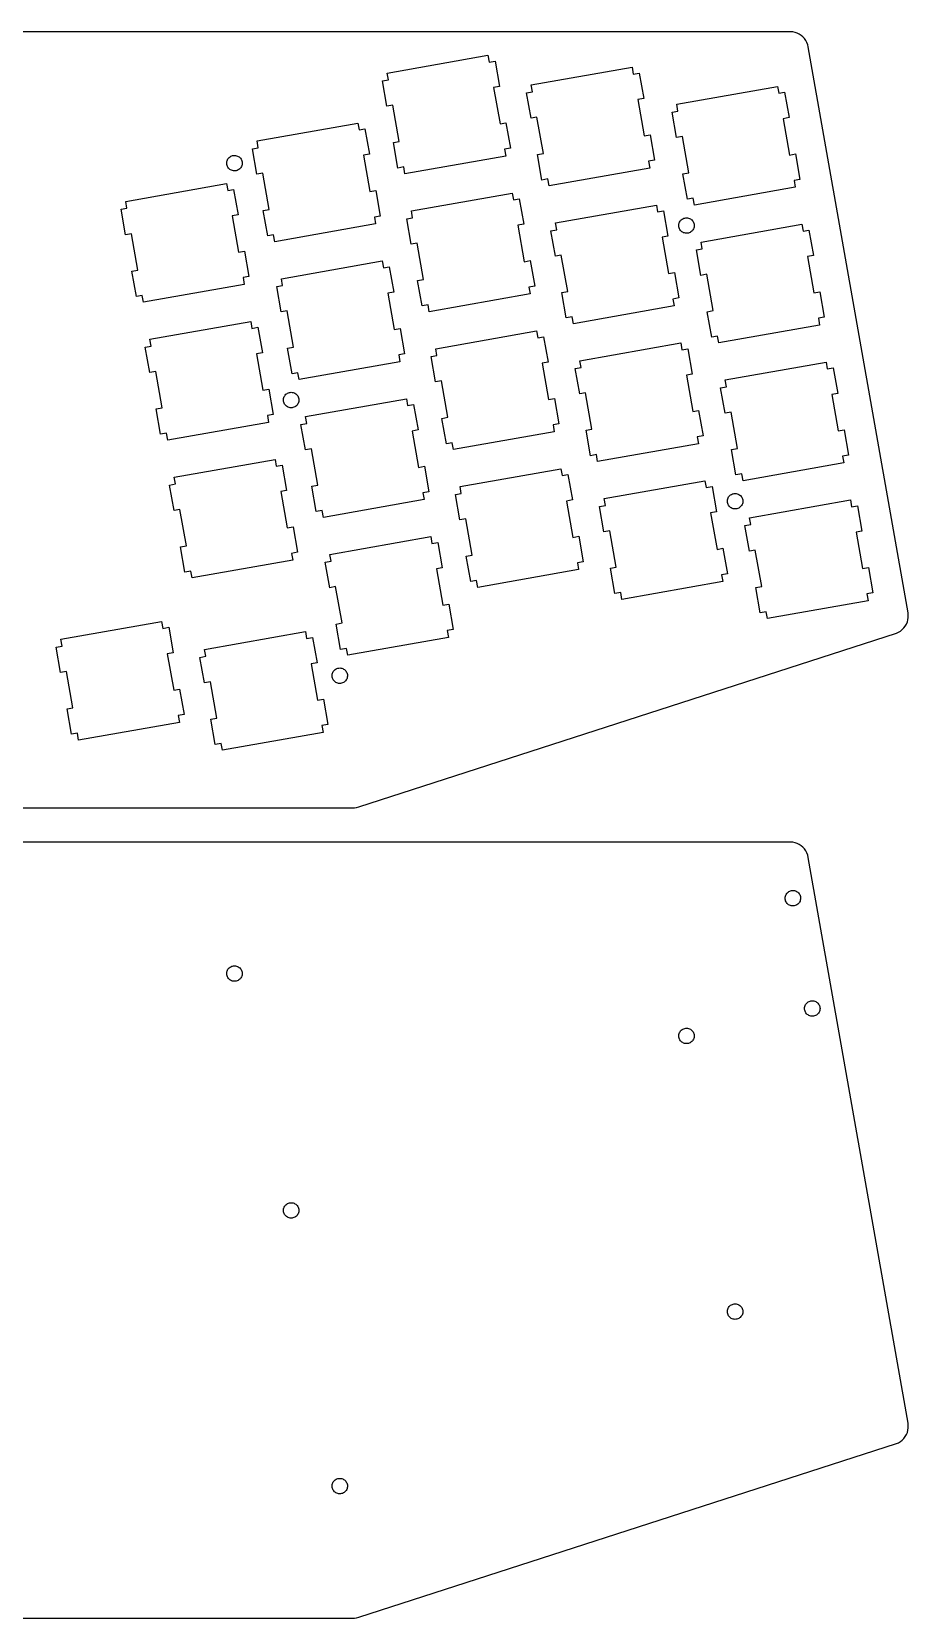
# Model space of a CAD drawing. Header units: metres. Extents: x -119 to 119, y 5 to 220.
# Drawn here: x 0 to 119.1, y 5 to 220.4 of the extents above; entities that cross this region are included whole.
import ezdxf

# ---------------------------------------------------------------- set-up
doc = ezdxf.new("R2010")
doc.units = ezdxf.units.M

msp = doc.modelspace()

# ---------------------------------------------------------------- linework, layer by layer
for p, q in [((103.058, 220.399), (-103.058, 220.399)), ((103.371, 220.375), (103.058, 220.399)), ((103.678, 220.312), (103.371, 220.375)), ((103.975, 220.211), (103.678, 220.312)), ((104.258, 220.073), (103.975, 220.211)), ((104.52, 219.901), (104.258, 220.073)), ((104.759, 219.698), (104.52, 219.901)), ((104.971, 219.466), (104.759, 219.698)), ((105.152, 219.21), (104.971, 219.466)), ((105.3, 218.932), (105.152, 219.21)), ((105.411, 218.639), (105.3, 218.932)), ((105.485, 218.334), (105.411, 218.639)), ((119.029, 141.519), (105.485, 218.334)), ((48.28, 214.796), (61.9688, 217.21)), ((61.9688, 217.21), (62.133, 216.279)), ((62.133, 216.279), (62.9335, 216.42)), ((62.9335, 216.42), (63.5412, 212.973)), ((67.8596, 213.172), (81.5484, 215.585)), ((81.5484, 215.585), (81.7126, 214.654)), ((47.6438, 213.724), (48.4442, 213.865)), ((48.2515, 210.277), (47.6438, 213.724)), ((48.4442, 213.865), (48.28, 214.796)), ((81.7126, 214.654), (82.513, 214.795)), ((82.513, 214.795), (83.1208, 211.349)), ((63.5412, 212.973), (62.7408, 212.832)), ((62.7408, 212.832), (63.6106, 207.899)), ((67.2233, 212.099), (68.0238, 212.241)), ((67.8311, 208.653), (67.2233, 212.099)), ((68.0238, 212.241), (67.8596, 213.172)), ((83.1208, 211.349), (82.3204, 211.207)), ((82.3204, 211.207), (83.1902, 206.275)), ((87.6129, 210.562), (101.302, 212.976)), ((101.302, 212.976), (101.466, 212.045)), ((101.466, 212.045), (102.266, 212.186)), ((102.266, 212.186), (102.874, 208.739)), ((49.052, 210.418), (48.2515, 210.277)), ((49.9218, 205.486), (49.052, 210.418)), ((86.9766, 209.49), (87.777, 209.631)), ((87.5844, 206.043), (86.9766, 209.49)), ((87.777, 209.631), (87.6129, 210.562)), ((30.6106, 205.588), (44.2994, 208.002)), ((44.2994, 208.002), (44.4636, 207.071)), ((44.4636, 207.071), (45.264, 207.212)), ((45.264, 207.212), (45.8718, 203.765)), ((63.6106, 207.899), (64.411, 208.04)), ((64.411, 208.04), (65.0188, 204.594)), ((68.6316, 208.794), (67.8311, 208.653)), ((69.5014, 203.861), (68.6316, 208.794)), ((102.874, 208.739), (102.074, 208.598)), ((102.074, 208.598), (102.943, 203.665)), ((29.9743, 204.516), (30.7747, 204.657)), ((30.7747, 204.657), (30.6106, 205.588)), ((49.1213, 205.344), (49.9218, 205.486)), ((49.7291, 201.898), (49.1213, 205.344)), ((65.0188, 204.594), (64.2184, 204.452)), ((83.1902, 206.275), (83.9906, 206.416)), ((83.9906, 206.416), (84.5984, 202.969)), ((88.3848, 206.184), (87.5844, 206.043)), ((89.2546, 201.251), (88.3848, 206.184)), ((26.4912, 202.508), (26.493, 202.64)), ((26.5059, 202.377), (26.4912, 202.508)), ((26.493, 202.64), (26.5114, 202.77)), ((26.5114, 202.77), (26.5459, 202.897)), ((26.5459, 202.897), (26.5962, 203.019)), ((26.5962, 203.019), (26.6613, 203.134)), ((26.6613, 203.134), (26.7403, 203.24)), ((26.7403, 203.24), (26.8319, 203.334)), ((26.8319, 203.334), (26.9347, 203.417)), ((26.9347, 203.417), (27.047, 203.486)), ((27.047, 203.486), (27.1671, 203.541)), ((27.1671, 203.541), (27.293, 203.58)), ((27.293, 203.58), (27.4229, 203.602)), ((27.4229, 203.602), (27.5546, 203.609)), ((27.5546, 203.609), (27.6861, 203.599)), ((27.6861, 203.599), (27.8152, 203.572)), ((27.8152, 203.572), (27.94, 203.53)), ((27.94, 203.53), (28.0586, 203.472)), ((28.0586, 203.472), (28.1689, 203.4)), ((28.1689, 203.4), (28.2693, 203.314)), ((28.2693, 203.314), (28.3582, 203.217)), ((28.3582, 203.217), (28.4342, 203.109)), ((28.4342, 203.109), (28.4961, 202.993)), ((28.4961, 202.993), (28.543, 202.87)), ((28.543, 202.87), (28.574, 202.741)), ((28.5868, 202.478), (28.5685, 202.348)), ((28.574, 202.741), (28.5887, 202.61)), ((28.5887, 202.61), (28.5868, 202.478)), ((30.5821, 201.069), (29.9743, 204.516)), ((45.8718, 203.765), (45.0714, 203.624)), ((45.0714, 203.624), (45.9411, 198.691)), ((64.3826, 203.521), (50.6937, 201.108)), ((64.2184, 204.452), (64.3826, 203.521)), ((68.7009, 203.72), (69.5014, 203.861)), ((69.3087, 200.273), (68.7009, 203.72)), ((84.5984, 202.969), (83.798, 202.828)), ((83.798, 202.828), (83.9621, 201.897)), ((102.943, 203.665), (103.744, 203.806)), ((103.744, 203.806), (104.352, 200.359)), ((26.5369, 202.249), (26.5059, 202.377)), ((26.5837, 202.125), (26.5369, 202.249)), ((26.6456, 202.009), (26.5837, 202.125)), ((26.7216, 201.901), (26.6456, 202.009)), ((26.8105, 201.804), (26.7216, 201.901)), ((26.9109, 201.718), (26.8105, 201.804)), ((27.0213, 201.646), (26.9109, 201.718)), ((27.1398, 201.588), (27.0213, 201.646)), ((27.2646, 201.546), (27.1398, 201.588)), ((27.3938, 201.519), (27.2646, 201.546)), ((27.5253, 201.509), (27.3938, 201.519)), ((27.657, 201.516), (27.5253, 201.509)), ((27.7868, 201.538), (27.657, 201.516)), ((27.9128, 201.577), (27.7868, 201.538)), ((28.0329, 201.632), (27.9128, 201.577)), ((28.1452, 201.701), (28.0329, 201.632)), ((28.2479, 201.784), (28.1452, 201.701)), ((28.3395, 201.878), (28.2479, 201.784)), ((28.4185, 201.984), (28.3395, 201.878)), ((28.4837, 202.099), (28.4185, 201.984)), ((28.5339, 202.221), (28.4837, 202.099)), ((28.5685, 202.348), (28.5339, 202.221)), ((31.3825, 201.21), (30.5821, 201.069)), ((32.2523, 196.277), (31.3825, 201.21)), ((50.5296, 202.039), (49.7291, 201.898)), ((50.6937, 201.108), (50.5296, 202.039)), ((70.1091, 200.414), (69.3087, 200.273)), ((70.2733, 199.483), (70.1091, 200.414)), ((83.9621, 201.897), (70.2733, 199.483)), ((88.4541, 201.11), (89.2546, 201.251)), ((89.0619, 197.663), (88.4541, 201.11)), ((104.352, 200.359), (103.551, 200.218)), ((12.7675, 197.365), (26.4563, 199.779)), ((26.4563, 199.779), (26.6205, 198.848)), ((26.6205, 198.848), (27.4209, 198.989)), ((27.4209, 198.989), (28.0287, 195.542)), ((45.9411, 198.691), (46.7416, 198.832)), ((46.7416, 198.832), (47.3494, 195.385)), ((51.5793, 196.085), (65.2682, 198.499)), ((65.2682, 198.499), (65.4323, 197.568)), ((103.715, 199.287), (90.0266, 196.873)), ((103.551, 200.218), (103.715, 199.287)), ((12.1312, 196.293), (12.9316, 196.434)), ((12.739, 192.846), (12.1312, 196.293)), ((12.9316, 196.434), (12.7675, 197.365)), ((31.4519, 196.136), (32.2523, 196.277)), ((32.0597, 192.689), (31.4519, 196.136)), ((51.7435, 195.154), (51.5793, 196.085)), ((65.4323, 197.568), (66.2328, 197.709)), ((66.2328, 197.709), (66.8406, 194.262)), ((71.1589, 194.46), (84.8477, 196.874)), ((84.8477, 196.874), (85.0119, 195.943)), ((85.0119, 195.943), (85.8124, 196.084)), ((85.8124, 196.084), (86.4202, 192.637)), ((89.8624, 197.804), (89.0619, 197.663)), ((90.0266, 196.873), (89.8624, 197.804)), ((28.0287, 195.542), (27.2282, 195.401)), ((27.2282, 195.401), (28.098, 190.468)), ((46.7131, 194.313), (33.0243, 191.899)), ((47.3494, 195.385), (46.5489, 195.244)), ((46.5489, 195.244), (46.7131, 194.313)), ((50.9431, 195.013), (51.7435, 195.154)), ((51.5509, 191.566), (50.9431, 195.013)), ((66.8406, 194.262), (66.0401, 194.121)), ((66.0401, 194.121), (66.9099, 189.188)), ((71.3231, 193.529), (71.1589, 194.46)), ((87.8941, 194.042), (87.896, 194.173)), ((87.9089, 193.911), (87.8941, 194.042)), ((87.896, 194.173), (87.9144, 194.304)), ((87.9398, 193.782), (87.9089, 193.911)), ((87.9144, 194.304), (87.9489, 194.431)), ((87.9489, 194.431), (87.9992, 194.553)), ((87.9992, 194.553), (88.0643, 194.668)), ((88.0643, 194.668), (88.1433, 194.773)), ((88.1433, 194.773), (88.2349, 194.868)), ((88.2349, 194.868), (88.3376, 194.951)), ((88.3376, 194.951), (88.45, 195.02)), ((88.45, 195.02), (88.57, 195.074)), ((88.57, 195.074), (88.696, 195.113)), ((88.696, 195.113), (88.8259, 195.136)), ((88.8259, 195.136), (88.9576, 195.143)), ((88.9576, 195.143), (89.089, 195.133)), ((89.089, 195.133), (89.2182, 195.106)), ((89.2182, 195.106), (89.343, 195.064)), ((89.343, 195.064), (89.4615, 195.006)), ((89.4615, 195.006), (89.5719, 194.934)), ((89.5719, 194.934), (89.6723, 194.848)), ((89.6723, 194.848), (89.7612, 194.751)), ((89.7612, 194.751), (89.8372, 194.643)), ((89.8372, 194.643), (89.8991, 194.527)), ((89.8991, 194.527), (89.946, 194.403)), ((89.9715, 193.882), (89.9369, 193.755)), ((89.946, 194.403), (89.9769, 194.275)), ((89.9898, 194.012), (89.9715, 193.882)), ((89.9769, 194.275), (89.9917, 194.144)), ((89.9917, 194.144), (89.9898, 194.012)), ((90.9122, 191.851), (104.601, 194.265)), ((104.601, 194.265), (104.765, 193.333)), ((13.5394, 192.987), (12.739, 192.846)), ((14.4092, 188.054), (13.5394, 192.987)), ((32.8601, 192.831), (32.0597, 192.689)), ((33.0243, 191.899), (32.8601, 192.831)), ((52.3513, 191.707), (51.5509, 191.566)), ((53.2211, 186.774), (52.3513, 191.707)), ((70.5227, 193.388), (71.3231, 193.529)), ((71.1304, 189.941), (70.5227, 193.388)), ((86.4202, 192.637), (85.6197, 192.496)), ((85.6197, 192.496), (86.4895, 187.563)), ((87.9867, 193.659), (87.9398, 193.782)), ((88.0486, 193.543), (87.9867, 193.659)), ((88.1246, 193.435), (88.0486, 193.543)), ((88.2135, 193.338), (88.1246, 193.435)), ((88.3139, 193.252), (88.2135, 193.338)), ((88.4243, 193.18), (88.3139, 193.252)), ((88.5428, 193.122), (88.4243, 193.18)), ((88.6676, 193.08), (88.5428, 193.122)), ((88.7968, 193.053), (88.6676, 193.08)), ((88.9282, 193.043), (88.7968, 193.053)), ((89.06, 193.049), (88.9282, 193.043)), ((89.1898, 193.072), (89.06, 193.049)), ((89.3158, 193.111), (89.1898, 193.072)), ((89.4359, 193.166), (89.3158, 193.111)), ((89.5482, 193.235), (89.4359, 193.166)), ((89.6509, 193.318), (89.5482, 193.235)), ((89.7425, 193.412), (89.6509, 193.318)), ((89.8215, 193.518), (89.7425, 193.412)), ((89.8866, 193.633), (89.8215, 193.518)), ((89.9369, 193.755), (89.8866, 193.633)), ((91.0763, 190.92), (90.9122, 191.851)), ((104.765, 193.333), (105.566, 193.475)), ((105.566, 193.475), (106.173, 190.028)), ((28.098, 190.468), (28.8985, 190.609)), ((28.8985, 190.609), (29.5063, 187.162)), ((71.9309, 190.082), (71.1304, 189.941)), ((72.8007, 185.15), (71.9309, 190.082)), ((90.2759, 190.779), (91.0763, 190.92)), ((90.8837, 187.332), (90.2759, 190.779)), ((106.173, 190.028), (105.373, 189.886)), ((105.373, 189.886), (106.243, 184.954)), ((13.6088, 187.913), (14.4092, 188.054)), ((14.2166, 184.466), (13.6088, 187.913)), ((33.9099, 186.877), (47.5987, 189.291)), ((47.5987, 189.291), (47.7629, 188.36)), ((47.7629, 188.36), (48.5633, 188.501)), ((48.5633, 188.501), (49.1711, 185.054)), ((66.9099, 189.188), (67.7103, 189.329)), ((67.7103, 189.329), (68.3181, 185.882)), ((86.4895, 187.563), (87.2899, 187.704)), ((87.2899, 187.704), (87.8977, 184.257)), ((91.6841, 187.473), (90.8837, 187.332)), ((92.5539, 182.54), (91.6841, 187.473)), ((28.87, 186.09), (15.1812, 183.676)), ((29.5063, 187.162), (28.7058, 187.021)), ((28.7058, 187.021), (28.87, 186.09)), ((33.2736, 185.805), (34.0741, 185.946)), ((33.8814, 182.358), (33.2736, 185.805)), ((34.0741, 185.946), (33.9099, 186.877)), ((52.4206, 186.633), (53.2211, 186.774)), ((53.0284, 183.186), (52.4206, 186.633)), ((68.3181, 185.882), (67.5177, 185.741)), ((67.5177, 185.741), (67.6819, 184.81)), ((15.017, 184.607), (14.2166, 184.466)), ((15.1812, 183.676), (15.017, 184.607)), ((49.1711, 185.054), (48.3707, 184.913)), ((48.3707, 184.913), (49.2404, 179.98)), ((53.8289, 183.327), (53.0284, 183.186)), ((53.993, 182.396), (53.8289, 183.327)), ((67.6819, 184.81), (53.993, 182.396)), ((72.0002, 185.008), (72.8007, 185.15)), ((72.608, 181.561), (72.0002, 185.008)), ((87.2615, 183.185), (73.5726, 180.772)), ((87.8977, 184.257), (87.0973, 184.116)), ((87.0973, 184.116), (87.2615, 183.185)), ((106.243, 184.954), (107.043, 185.095)), ((107.043, 185.095), (107.651, 181.648)), ((16.0668, 178.654), (29.7556, 181.067)), ((29.7556, 181.067), (29.9198, 180.136)), ((34.6818, 182.499), (33.8814, 182.358)), ((35.5516, 177.566), (34.6818, 182.499)), ((73.4085, 181.703), (72.608, 181.561)), ((73.5726, 180.772), (73.4085, 181.703)), ((91.7535, 182.399), (92.5539, 182.54)), ((92.3613, 178.952), (91.7535, 182.399)), ((107.651, 181.648), (106.851, 181.507)), ((106.851, 181.507), (107.015, 180.576)), ((29.9198, 180.136), (30.7202, 180.277)), ((30.7202, 180.277), (31.328, 176.83)), ((49.2404, 179.98), (50.0409, 180.121)), ((50.0409, 180.121), (50.6487, 176.674)), ((54.8787, 177.374), (68.5675, 179.787)), ((68.5675, 179.787), (68.7317, 178.856)), ((68.7317, 178.856), (69.5321, 178.997)), ((69.5321, 178.997), (70.1399, 175.551)), ((93.1617, 179.093), (92.3613, 178.952)), ((93.3259, 178.162), (93.1617, 179.093)), ((107.015, 180.576), (93.3259, 178.162)), ((15.4305, 177.581), (16.231, 177.722)), ((16.0383, 174.134), (15.4305, 177.581)), ((16.231, 177.722), (16.0668, 178.654)), ((31.328, 176.83), (30.5276, 176.689)), ((30.5276, 176.689), (31.3973, 171.756)), ((34.7512, 177.425), (35.5516, 177.566)), ((35.359, 173.978), (34.7512, 177.425)), ((50.6487, 176.674), (49.8482, 176.533)), ((55.0428, 176.443), (54.8787, 177.374)), ((74.4582, 175.749), (88.1471, 178.163)), ((88.1471, 178.163), (88.3112, 177.232)), ((88.3112, 177.232), (89.1117, 177.373)), ((89.1117, 177.373), (89.7195, 173.926)), ((50.0124, 175.602), (36.3236, 173.188)), ((49.8482, 176.533), (50.0124, 175.602)), ((54.2424, 176.301), (55.0428, 176.443)), ((54.8502, 172.855), (54.2424, 176.301)), ((70.1399, 175.551), (69.3394, 175.409)), ((69.3394, 175.409), (70.2092, 170.477)), ((73.822, 174.677), (74.6224, 174.818)), ((74.4298, 171.23), (73.822, 174.677)), ((74.6224, 174.818), (74.4582, 175.749)), ((94.2115, 173.139), (107.9, 175.553)), ((107.9, 175.553), (108.064, 174.622)), ((108.064, 174.622), (108.865, 174.763)), ((108.865, 174.763), (109.473, 171.316)), ((16.8387, 174.276), (16.0383, 174.134)), ((17.7085, 169.343), (16.8387, 174.276)), ((36.1594, 174.119), (35.359, 173.978)), ((36.3236, 173.188), (36.1594, 174.119)), ((55.6506, 172.996), (54.8502, 172.855)), ((56.5204, 168.063), (55.6506, 172.996)), ((89.7195, 173.926), (88.919, 173.785)), ((88.919, 173.785), (89.7888, 168.852)), ((94.3757, 172.208), (94.2115, 173.139)), ((31.3973, 171.756), (32.1978, 171.898)), ((32.1978, 171.898), (32.8056, 168.451)), ((34.1912, 170.356), (34.193, 170.488)), ((34.2059, 170.225), (34.1912, 170.356)), ((34.193, 170.488), (34.2114, 170.619)), ((34.2369, 170.097), (34.2059, 170.225)), ((34.2114, 170.619), (34.2459, 170.746)), ((34.2459, 170.746), (34.2962, 170.868)), ((34.2962, 170.868), (34.3613, 170.983)), ((34.3613, 170.983), (34.4403, 171.088)), ((34.4403, 171.088), (34.5319, 171.183)), ((34.5319, 171.183), (34.6347, 171.266)), ((34.6347, 171.266), (34.747, 171.335)), ((34.747, 171.335), (34.8671, 171.389)), ((34.8671, 171.389), (34.993, 171.428)), ((34.993, 171.428), (35.1229, 171.451)), ((35.1229, 171.451), (35.2546, 171.458)), ((35.2546, 171.458), (35.3861, 171.447)), ((35.3861, 171.447), (35.5152, 171.421)), ((35.5152, 171.421), (35.64, 171.378)), ((35.64, 171.378), (35.7586, 171.321)), ((35.7586, 171.321), (35.8689, 171.248)), ((35.8689, 171.248), (35.9693, 171.163)), ((35.9693, 171.163), (36.0582, 171.066)), ((36.0582, 171.066), (36.1342, 170.958)), ((36.1342, 170.958), (36.1961, 170.841)), ((36.1961, 170.841), (36.243, 170.718)), ((36.2685, 170.197), (36.2339, 170.069)), ((36.243, 170.718), (36.274, 170.59)), ((36.2868, 170.327), (36.2685, 170.197)), ((36.274, 170.59), (36.2887, 170.459)), ((36.2887, 170.459), (36.2868, 170.327)), ((37.2092, 168.166), (50.898, 170.579)), ((50.898, 170.579), (51.0622, 169.648)), ((70.2092, 170.477), (71.0097, 170.618)), ((71.0097, 170.618), (71.6174, 167.171)), ((75.2302, 171.371), (74.4298, 171.23)), ((76.1, 166.438), (75.2302, 171.371)), ((93.5752, 172.067), (94.3757, 172.208)), ((94.183, 168.62), (93.5752, 172.067)), ((109.473, 171.316), (108.672, 171.175)), ((108.672, 171.175), (109.542, 166.242)), ((16.9081, 169.202), (17.7085, 169.343)), ((17.5159, 165.755), (16.9081, 169.202)), ((32.8056, 168.451), (32.0051, 168.31)), ((32.0051, 168.31), (32.1693, 167.378)), ((34.2837, 169.974), (34.2369, 170.097)), ((34.3456, 169.857), (34.2837, 169.974)), ((34.4216, 169.75), (34.3456, 169.857)), ((34.5105, 169.652), (34.4216, 169.75)), ((34.611, 169.567), (34.5105, 169.652)), ((34.7213, 169.495), (34.611, 169.567)), ((34.8398, 169.437), (34.7213, 169.495)), ((34.9646, 169.394), (34.8398, 169.437)), ((35.0938, 169.368), (34.9646, 169.394)), ((35.2253, 169.358), (35.0938, 169.368)), ((35.357, 169.364), (35.2253, 169.358)), ((35.4868, 169.387), (35.357, 169.364)), ((35.6128, 169.426), (35.4868, 169.387)), ((35.7329, 169.481), (35.6128, 169.426)), ((35.8452, 169.55), (35.7329, 169.481)), ((35.948, 169.632), (35.8452, 169.55)), ((36.0395, 169.727), (35.948, 169.632)), ((36.1185, 169.833), (36.0395, 169.727)), ((36.1837, 169.947), (36.1185, 169.833)), ((36.2339, 170.069), (36.1837, 169.947)), ((37.3734, 167.234), (37.2092, 168.166)), ((51.0622, 169.648), (51.8626, 169.789)), ((51.8626, 169.789), (52.4704, 166.342)), ((55.72, 167.922), (56.5204, 168.063)), ((89.7888, 168.852), (90.5892, 168.993)), ((90.5892, 168.993), (91.197, 165.546)), ((94.9834, 168.761), (94.183, 168.62)), ((95.8532, 163.829), (94.9834, 168.761)), ((18.3163, 165.896), (17.5159, 165.755)), ((18.4805, 164.965), (18.3163, 165.896)), ((32.1693, 167.378), (18.4805, 164.965)), ((36.5729, 167.093), (37.3734, 167.234)), ((37.1807, 163.646), (36.5729, 167.093)), ((52.4704, 166.342), (51.67, 166.201)), ((51.67, 166.201), (52.5398, 161.268)), ((56.3277, 164.475), (55.72, 167.922)), ((70.9812, 166.099), (57.2924, 163.685)), ((71.6174, 167.171), (70.817, 167.03)), ((70.817, 167.03), (70.9812, 166.099)), ((75.2995, 166.297), (76.1, 166.438)), ((75.9073, 162.85), (75.2995, 166.297)), ((109.542, 166.242), (110.342, 166.383)), ((110.342, 166.383), (110.95, 162.937)), ((37.9812, 163.788), (37.1807, 163.646)), ((38.8509, 158.855), (37.9812, 163.788)), ((57.1282, 164.616), (56.3277, 164.475)), ((57.2924, 163.685), (57.1282, 164.616)), ((90.5608, 164.474), (76.8719, 162.06)), ((91.197, 165.546), (90.3966, 165.405)), ((90.3966, 165.405), (90.5608, 164.474)), ((95.0528, 163.688), (95.8532, 163.829)), ((95.6606, 160.241), (95.0528, 163.688)), ((19.3661, 159.942), (33.0549, 162.356)), ((33.0549, 162.356), (33.2191, 161.425)), ((33.2191, 161.425), (34.0195, 161.566)), ((34.0195, 161.566), (34.6273, 158.119)), ((76.7078, 162.991), (75.9073, 162.85)), ((76.8719, 162.06), (76.7078, 162.991)), ((110.314, 161.864), (96.6252, 159.451)), ((110.95, 162.937), (110.15, 162.795)), ((110.15, 162.795), (110.314, 161.864)), ((19.5303, 159.011), (19.3661, 159.942)), ((52.5398, 161.268), (53.3402, 161.41)), ((53.3402, 161.41), (53.948, 157.963)), ((58.178, 158.662), (71.8668, 161.076)), ((71.8668, 161.076), (72.031, 160.145)), ((72.031, 160.145), (72.8314, 160.286)), ((72.8314, 160.286), (73.4392, 156.839)), ((77.7576, 157.038), (91.4464, 159.451)), ((91.4464, 159.451), (91.6105, 158.52)), ((96.461, 160.382), (95.6606, 160.241)), ((96.6252, 159.451), (96.461, 160.382)), ((18.7298, 158.87), (19.5303, 159.011)), ((19.3376, 155.423), (18.7298, 158.87)), ((34.6273, 158.119), (33.8269, 157.978)), ((33.8269, 157.978), (34.6967, 153.045)), ((38.0505, 158.714), (38.8509, 158.855)), ((38.6583, 155.267), (38.0505, 158.714)), ((53.948, 157.963), (53.1476, 157.822)), ((53.1476, 157.822), (53.3117, 156.89)), ((57.5417, 157.59), (58.3421, 157.731)), ((58.1495, 154.143), (57.5417, 157.59)), ((58.3421, 157.731), (58.178, 158.662)), ((91.6105, 158.52), (92.411, 158.661)), ((92.411, 158.661), (93.0188, 155.214)), ((94.5978, 157.131), (94.6629, 157.245)), ((94.6629, 157.245), (94.7419, 157.351)), ((94.7419, 157.351), (94.8335, 157.446)), ((94.8335, 157.446), (94.9363, 157.528)), ((94.9363, 157.528), (95.0486, 157.597)), ((95.0486, 157.597), (95.1687, 157.652)), ((95.1687, 157.652), (95.2946, 157.691)), ((95.2946, 157.691), (95.4245, 157.714)), ((95.4245, 157.714), (95.5562, 157.72)), ((95.5562, 157.72), (95.6877, 157.71)), ((95.6877, 157.71), (95.8168, 157.683)), ((95.8168, 157.683), (95.9417, 157.641)), ((95.9417, 157.641), (96.0602, 157.583)), ((96.0602, 157.583), (96.1705, 157.511)), ((96.1705, 157.511), (96.2709, 157.426)), ((96.2709, 157.426), (96.3598, 157.328)), ((96.3598, 157.328), (96.4358, 157.22)), ((96.4358, 157.22), (96.4977, 157.104)), ((20.138, 155.564), (19.3376, 155.423)), ((21.0078, 150.631), (20.138, 155.564)), ((39.4587, 155.408), (38.6583, 155.267)), ((39.6229, 154.477), (39.4587, 155.408)), ((53.3117, 156.89), (39.6229, 154.477)), ((73.4392, 156.839), (72.6387, 156.698)), ((72.6387, 156.698), (73.5085, 151.765)), ((77.1213, 155.965), (77.9217, 156.107)), ((77.7291, 152.518), (77.1213, 155.965)), ((77.9217, 156.107), (77.7576, 157.038)), ((93.0188, 155.214), (92.2183, 155.073)), ((92.2183, 155.073), (93.0881, 150.141)), ((94.4928, 156.619), (94.4946, 156.751)), ((94.5075, 156.488), (94.4928, 156.619)), ((94.4946, 156.751), (94.513, 156.881)), ((94.5385, 156.36), (94.5075, 156.488)), ((94.513, 156.881), (94.5475, 157.009)), ((94.5853, 156.236), (94.5385, 156.36)), ((94.5475, 157.009), (94.5978, 157.131)), ((94.6472, 156.12), (94.5853, 156.236)), ((94.7232, 156.012), (94.6472, 156.12)), ((94.8121, 155.915), (94.7232, 156.012)), ((94.9126, 155.829), (94.8121, 155.915)), ((95.0229, 155.757), (94.9126, 155.829)), ((95.1414, 155.699), (95.0229, 155.757)), ((95.2662, 155.657), (95.1414, 155.699)), ((95.3954, 155.63), (95.2662, 155.657)), ((95.5269, 155.62), (95.3954, 155.63)), ((95.6586, 155.627), (95.5269, 155.62)), ((95.7884, 155.65), (95.6586, 155.627)), ((95.9144, 155.689), (95.7884, 155.65)), ((96.0345, 155.743), (95.9144, 155.689)), ((96.1468, 155.812), (96.0345, 155.743)), ((96.2495, 155.895), (96.1468, 155.812)), ((96.3411, 155.99), (96.2495, 155.895)), ((96.4201, 156.095), (96.3411, 155.99)), ((96.4853, 156.21), (96.4201, 156.095)), ((96.5355, 156.332), (96.4853, 156.21)), ((96.4977, 157.104), (96.5446, 156.981)), ((96.5701, 156.459), (96.5355, 156.332)), ((96.5446, 156.981), (96.5756, 156.853)), ((96.5884, 156.59), (96.5701, 156.459)), ((96.5756, 156.853), (96.5903, 156.722)), ((96.5903, 156.722), (96.5884, 156.59)), ((97.5108, 154.428), (111.2, 156.842)), ((111.2, 156.842), (111.364, 155.911)), ((111.364, 155.911), (112.164, 156.052)), ((112.164, 156.052), (112.772, 152.605)), ((34.6967, 153.045), (35.4971, 153.186)), ((35.4971, 153.186), (36.1049, 149.739)), ((58.9499, 154.284), (58.1495, 154.143)), ((59.8197, 149.352), (58.9499, 154.284)), ((96.8745, 153.356), (97.675, 153.497)), ((97.4823, 149.909), (96.8745, 153.356)), ((97.675, 153.497), (97.5108, 154.428)), ((40.5085, 149.454), (54.1973, 151.868)), ((54.1973, 151.868), (54.3615, 150.937)), ((54.3615, 150.937), (55.162, 151.078)), ((55.162, 151.078), (55.7697, 147.631)), ((73.5085, 151.765), (74.309, 151.906)), ((74.309, 151.906), (74.9168, 148.459)), ((78.5295, 152.66), (77.7291, 152.518)), ((79.3993, 147.727), (78.5295, 152.66)), ((112.772, 152.605), (111.972, 152.464)), ((111.972, 152.464), (112.841, 147.531)), ((20.2074, 150.49), (21.0078, 150.631)), ((20.8152, 147.043), (20.2074, 150.49)), ((35.4686, 148.667), (21.7798, 146.253)), ((36.1049, 149.739), (35.3044, 149.598)), ((35.3044, 149.598), (35.4686, 148.667)), ((40.6727, 148.523), (40.5085, 149.454)), ((59.0193, 149.21), (59.8197, 149.352)), ((59.6271, 145.763), (59.0193, 149.21)), ((93.0881, 150.141), (93.8886, 150.282)), ((93.8886, 150.282), (94.4964, 146.835)), ((98.2828, 150.05), (97.4823, 149.909)), ((99.1525, 145.117), (98.2828, 150.05)), ((21.6156, 147.184), (20.8152, 147.043)), ((21.7798, 146.253), (21.6156, 147.184)), ((39.8723, 148.382), (40.6727, 148.523)), ((40.48, 144.935), (39.8723, 148.382)), ((55.7697, 147.631), (54.9693, 147.49)), ((54.9693, 147.49), (55.8391, 142.557)), ((74.2805, 147.387), (60.5917, 144.974)), ((74.9168, 148.459), (74.1163, 148.318)), ((74.1163, 148.318), (74.2805, 147.387)), ((78.5989, 147.586), (79.3993, 147.727)), ((79.2066, 144.139), (78.5989, 147.586)), ((94.4964, 146.835), (93.6959, 146.694)), ((93.6959, 146.694), (93.8601, 145.763)), ((112.841, 147.531), (113.642, 147.672)), ((113.642, 147.672), (114.25, 144.225)), ((41.2805, 145.076), (40.48, 144.935)), ((42.1503, 140.143), (41.2805, 145.076)), ((60.4275, 145.905), (59.6271, 145.763)), ((60.5917, 144.974), (60.4275, 145.905)), ((93.8601, 145.763), (80.1713, 143.349)), ((98.3521, 144.976), (99.1525, 145.117)), ((98.9599, 141.529), (98.3521, 144.976)), ((55.8391, 142.557), (56.6395, 142.698)), ((56.6395, 142.698), (57.2473, 139.251)), ((80.0071, 144.28), (79.2066, 144.139)), ((80.1713, 143.349), (80.0071, 144.28)), ((113.613, 143.153), (99.9245, 140.739)), ((114.25, 144.225), (113.449, 144.084)), ((113.449, 144.084), (113.613, 143.153)), ((3.9541, 137.932), (17.6429, 140.345)), ((17.6429, 140.345), (17.8071, 139.414)), ((41.3498, 140.002), (42.1503, 140.143)), ((41.9576, 136.555), (41.3498, 140.002)), ((99.7603, 141.67), (98.9599, 141.529)), ((99.9245, 140.739), (99.7603, 141.67)), ((118.659, 139.716), (118.814, 139.989)), ((118.814, 139.989), (118.934, 140.279)), ((118.934, 140.279), (119.016, 140.582)), ((119.016, 140.582), (119.06, 140.893)), ((119.064, 141.207), (119.029, 141.519)), ((119.06, 140.893), (119.064, 141.207)), ((4.1182, 137), (3.9541, 137.932)), ((17.8071, 139.414), (18.6075, 139.555)), ((18.6075, 139.555), (19.2153, 136.108)), ((23.4902, 136.553), (37.1791, 138.967)), ((37.1791, 138.967), (37.3432, 138.036)), ((37.3432, 138.036), (38.1437, 138.177)), ((38.1437, 138.177), (38.7515, 134.73)), ((56.611, 138.179), (42.9222, 135.765)), ((44.4331, 115.21), (117.455, 138.747)), ((57.2473, 139.251), (56.4469, 139.11)), ((56.4469, 139.11), (56.611, 138.179)), ((117.455, 138.747), (117.741, 138.877)), ((117.741, 138.877), (118.008, 139.042)), ((118.008, 139.042), (118.253, 139.238)), ((118.253, 139.238), (118.471, 139.464)), ((118.471, 139.464), (118.659, 139.716)), ((3.3178, 136.859), (4.1182, 137)), ((3.9256, 133.412), (3.3178, 136.859)), ((19.2153, 136.108), (18.4148, 135.967)), ((18.4148, 135.967), (19.2846, 131.034)), ((23.6544, 135.622), (23.4902, 136.553)), ((42.758, 136.696), (41.9576, 136.555)), ((42.9222, 135.765), (42.758, 136.696)), ((4.726, 133.554), (3.9256, 133.412)), ((5.5958, 128.621), (4.726, 133.554)), ((22.854, 135.481), (23.6544, 135.622)), ((23.4618, 132.034), (22.854, 135.481)), ((38.7515, 134.73), (37.951, 134.589)), ((37.951, 134.589), (38.8208, 129.656)), ((40.8948, 133.445), (40.96, 133.56)), ((40.96, 133.56), (41.039, 133.666)), ((41.039, 133.666), (41.1306, 133.76)), ((41.1306, 133.76), (41.2333, 133.843)), ((41.2333, 133.843), (41.3456, 133.912)), ((41.3456, 133.912), (41.4657, 133.967)), ((41.4657, 133.967), (41.5917, 134.006)), ((41.5917, 134.006), (41.7215, 134.028)), ((41.7215, 134.028), (41.8532, 134.035)), ((41.8532, 134.035), (41.9847, 134.025)), ((41.9847, 134.025), (42.1139, 133.998)), ((42.1139, 133.998), (42.2387, 133.956)), ((42.2387, 133.956), (42.3572, 133.898)), ((42.3572, 133.898), (42.4675, 133.826)), ((42.4675, 133.826), (42.5679, 133.74)), ((42.5679, 133.74), (42.6569, 133.643)), ((42.6569, 133.643), (42.7329, 133.535)), ((42.7329, 133.535), (42.7948, 133.419)), ((24.2622, 132.175), (23.4618, 132.034)), ((25.132, 127.242), (24.2622, 132.175)), ((40.7898, 132.934), (40.7917, 133.066)), ((40.8045, 132.803), (40.7898, 132.934)), ((40.7917, 133.066), (40.81, 133.196)), ((40.8355, 132.674), (40.8045, 132.803)), ((40.81, 133.196), (40.8446, 133.323)), ((40.8824, 132.551), (40.8355, 132.674)), ((40.8446, 133.323), (40.8948, 133.445)), ((40.9442, 132.435), (40.8824, 132.551)), ((41.0202, 132.327), (40.9442, 132.435)), ((41.1092, 132.23), (41.0202, 132.327)), ((41.2096, 132.144), (41.1092, 132.23)), ((41.3199, 132.072), (41.2096, 132.144)), ((41.4384, 132.014), (41.3199, 132.072)), ((41.5632, 131.972), (41.4384, 132.014)), ((41.6924, 131.945), (41.5632, 131.972)), ((41.8239, 131.935), (41.6924, 131.945)), ((41.9556, 131.942), (41.8239, 131.935)), ((42.0854, 131.964), (41.9556, 131.942)), ((42.2114, 132.003), (42.0854, 131.964)), ((42.3315, 132.058), (42.2114, 132.003)), ((42.4438, 132.127), (42.3315, 132.058)), ((42.5466, 132.21), (42.4438, 132.127)), ((42.6382, 132.304), (42.5466, 132.21)), ((42.7172, 132.41), (42.6382, 132.304)), ((42.7823, 132.525), (42.7172, 132.41)), ((42.8326, 132.647), (42.7823, 132.525)), ((42.7948, 133.419), (42.8416, 133.295)), ((42.8671, 132.774), (42.8326, 132.647)), ((42.8416, 133.295), (42.8726, 133.167)), ((42.8855, 132.904), (42.8671, 132.774)), ((42.8726, 133.167), (42.8873, 133.036)), ((42.8873, 133.036), (42.8855, 132.904)), ((19.2846, 131.034), (20.0851, 131.176)), ((20.0851, 131.176), (20.6929, 127.729)), ((38.8208, 129.656), (39.6212, 129.797)), ((39.6212, 129.797), (40.229, 126.35)), ((4.7954, 128.48), (5.5958, 128.621)), ((5.4032, 125.033), (4.7954, 128.48)), ((20.6929, 127.729), (19.8924, 127.588)), ((19.8924, 127.588), (20.0566, 126.656)), ((24.3315, 127.101), (25.132, 127.242)), ((24.9393, 123.654), (24.3315, 127.101)), ((6.2036, 125.174), (5.4032, 125.033)), ((6.3678, 124.243), (6.2036, 125.174)), ((20.0566, 126.656), (6.3678, 124.243)), ((39.5928, 125.278), (25.9039, 122.864)), ((40.229, 126.35), (39.4286, 126.209)), ((39.4286, 126.209), (39.5928, 125.278)), ((25.7398, 123.795), (24.9393, 123.654)), ((25.9039, 122.864), (25.7398, 123.795)), ((-43.5104, 115.047), (43.5104, 115.047)), ((43.5104, 115.047), (43.824, 115.062)), ((43.824, 115.062), (44.1331, 115.117)), ((44.1331, 115.117), (44.4331, 115.21)), ((103.058, 110.399), (-103.058, 110.399)), ((103.371, 110.375), (103.058, 110.399)), ((103.678, 110.312), (103.371, 110.375)), ((103.975, 110.211), (103.678, 110.312)), ((104.258, 110.073), (103.975, 110.211)), ((104.52, 109.901), (104.258, 110.073)), ((104.759, 109.698), (104.52, 109.901)), ((104.971, 109.466), (104.759, 109.698)), ((105.152, 109.21), (104.971, 109.466)), ((105.3, 108.932), (105.152, 109.21)), ((105.411, 108.639), (105.3, 108.932)), ((105.485, 108.334), (105.411, 108.639)), ((119.029, 31.5187), (105.485, 108.334)), ((102.473, 103.306), (102.545, 103.417)), ((102.545, 103.417), (102.63, 103.517)), ((102.63, 103.517), (102.728, 103.606)), ((102.728, 103.606), (102.835, 103.682)), ((102.835, 103.682), (102.952, 103.744)), ((102.952, 103.744), (103.075, 103.791)), ((103.075, 103.791), (103.203, 103.822)), ((103.203, 103.822), (103.334, 103.836)), ((103.334, 103.836), (103.466, 103.834)), ((103.466, 103.834), (103.597, 103.816)), ((103.597, 103.816), (103.724, 103.782)), ((103.724, 103.782), (103.846, 103.731)), ((103.846, 103.731), (103.961, 103.666)), ((103.961, 103.666), (104.066, 103.587)), ((104.066, 103.587), (104.161, 103.496)), ((104.161, 103.496), (104.244, 103.393)), ((104.244, 103.393), (104.313, 103.281)), ((102.336, 102.802), (102.346, 102.934)), ((102.342, 102.671), (102.336, 102.802)), ((102.365, 102.541), (102.342, 102.671)), ((102.346, 102.934), (102.372, 103.063)), ((102.404, 102.415), (102.365, 102.541)), ((102.372, 103.063), (102.415, 103.188)), ((102.459, 102.295), (102.404, 102.415)), ((102.415, 103.188), (102.473, 103.306)), ((102.528, 102.182), (102.459, 102.295)), ((102.61, 102.08), (102.528, 102.182)), ((102.705, 101.988), (102.61, 102.08)), ((102.811, 101.909), (102.705, 101.988)), ((102.925, 101.844), (102.811, 101.909)), ((103.047, 101.794), (102.925, 101.844)), ((103.175, 101.759), (103.047, 101.794)), ((103.305, 101.741), (103.175, 101.759)), ((103.437, 101.739), (103.305, 101.741)), ((103.568, 101.754), (103.437, 101.739)), ((103.696, 101.785), (103.568, 101.754)), ((103.819, 101.831), (103.696, 101.785)), ((103.936, 101.893), (103.819, 101.831)), ((104.044, 101.969), (103.936, 101.893)), ((104.141, 102.058), (104.044, 101.969)), ((104.226, 102.159), (104.141, 102.058)), ((104.299, 102.269), (104.226, 102.159)), ((104.356, 102.387), (104.299, 102.269)), ((104.313, 103.281), (104.367, 103.16)), ((104.399, 102.512), (104.356, 102.387)), ((104.367, 103.16), (104.406, 103.034)), ((104.425, 102.641), (104.399, 102.512)), ((104.406, 103.034), (104.429, 102.905)), ((104.436, 102.773), (104.425, 102.641)), ((104.429, 102.905), (104.436, 102.773)), ((26.4912, 92.5077), (26.493, 92.6396)), ((26.493, 92.6396), (26.5114, 92.7701)), ((26.5114, 92.7701), (26.5459, 92.8974)), ((26.5459, 92.8974), (26.5962, 93.0193)), ((26.5962, 93.0193), (26.6613, 93.1339)), ((26.6613, 93.1339), (26.7403, 93.2395)), ((26.7403, 93.2395), (26.8319, 93.3344)), ((26.8319, 93.3344), (26.9347, 93.417)), ((26.9347, 93.417), (27.047, 93.4861)), ((27.047, 93.4861), (27.1671, 93.5406)), ((27.1671, 93.5406), (27.293, 93.5796)), ((27.293, 93.5796), (27.4229, 93.6025)), ((27.4229, 93.6025), (27.5546, 93.6089)), ((27.5546, 93.6089), (27.6861, 93.5988)), ((27.6861, 93.5988), (27.8152, 93.5723)), ((27.8152, 93.5723), (27.94, 93.5298)), ((27.94, 93.5298), (28.0586, 93.472)), ((28.0586, 93.472), (28.1689, 93.3998)), ((28.1689, 93.3998), (28.2693, 93.3143)), ((28.2693, 93.3143), (28.3582, 93.2169)), ((28.3582, 93.2169), (28.4342, 93.1092)), ((28.4342, 93.1092), (28.4961, 92.9928)), ((28.4961, 92.9928), (28.543, 92.8695)), ((28.543, 92.8695), (28.574, 92.7413)), ((28.574, 92.7413), (28.5887, 92.6103)), ((28.5887, 92.6103), (28.5868, 92.4784)), ((26.5059, 92.3767), (26.4912, 92.5077)), ((26.5369, 92.2485), (26.5059, 92.3767)), ((26.5837, 92.1252), (26.5369, 92.2485)), ((26.6456, 92.0088), (26.5837, 92.1252)), ((26.7216, 91.9011), (26.6456, 92.0088)), ((26.8105, 91.8037), (26.7216, 91.9011)), ((26.9109, 91.7182), (26.8105, 91.8037)), ((27.0213, 91.646), (26.9109, 91.7182)), ((27.1398, 91.5882), (27.0213, 91.646)), ((27.2646, 91.5457), (27.1398, 91.5882)), ((27.3938, 91.5192), (27.2646, 91.5457)), ((27.5253, 91.5091), (27.3938, 91.5192)), ((27.657, 91.5155), (27.5253, 91.5091)), ((27.7868, 91.5384), (27.657, 91.5155)), ((27.9128, 91.5775), (27.7868, 91.5384)), ((28.0329, 91.6319), (27.9128, 91.5775)), ((28.1452, 91.701), (28.0329, 91.6319)), ((28.2479, 91.7836), (28.1452, 91.701)), ((28.3395, 91.8785), (28.2479, 91.7836)), ((28.4185, 91.9841), (28.3395, 91.8785)), ((28.4837, 92.0987), (28.4185, 91.9841)), ((28.5339, 92.2206), (28.4837, 92.0987)), ((28.5685, 92.3479), (28.5339, 92.2206)), ((28.5868, 92.4784), (28.5685, 92.3479)), ((105.054, 88.2186), (105.112, 88.3371)), ((105.112, 88.3371), (105.184, 88.4475)), ((105.184, 88.4475), (105.27, 88.5479)), ((105.27, 88.5479), (105.367, 88.6368)), ((105.367, 88.6368), (105.475, 88.7128)), ((105.475, 88.7128), (105.591, 88.7747)), ((105.591, 88.7747), (105.715, 88.8215)), ((105.715, 88.8215), (105.843, 88.8526)), ((105.843, 88.8526), (105.974, 88.8672)), ((105.974, 88.8672), (106.106, 88.8654)), ((106.106, 88.8654), (106.236, 88.8471)), ((106.236, 88.8471), (106.363, 88.8125)), ((106.363, 88.8125), (106.485, 88.7623)), ((106.485, 88.7623), (106.6, 88.6971)), ((106.6, 88.6971), (106.706, 88.6181)), ((106.706, 88.6181), (106.8, 88.5265)), ((106.8, 88.5265), (106.883, 88.4238)), ((106.883, 88.4238), (106.952, 88.3115)), ((106.952, 88.3115), (107.007, 88.1914)), ((104.975, 87.8332), (104.985, 87.9647)), ((104.982, 87.7015), (104.975, 87.8332)), ((105.005, 87.5716), (104.982, 87.7015)), ((104.985, 87.9647), (105.012, 88.0938)), ((105.044, 87.4456), (105.005, 87.5716)), ((105.012, 88.0938), (105.054, 88.2186)), ((105.098, 87.3256), (105.044, 87.4456)), ((105.167, 87.2133), (105.098, 87.3256)), ((105.25, 87.1105), (105.167, 87.2133)), ((105.345, 87.0189), (105.25, 87.1105)), ((105.45, 86.9399), (105.345, 87.0189)), ((105.565, 86.8748), (105.45, 86.9399)), ((105.687, 86.8245), (105.565, 86.8748)), ((105.814, 86.79), (105.687, 86.8245)), ((105.945, 86.7716), (105.814, 86.79)), ((106.076, 86.7698), (105.945, 86.7716)), ((106.207, 86.7845), (106.076, 86.7698)), ((106.336, 86.8155), (106.207, 86.7845)), ((106.459, 86.8623), (106.336, 86.8155)), ((106.575, 86.9242), (106.459, 86.8623)), ((106.683, 87.0002), (106.575, 86.9242)), ((106.78, 87.0891), (106.683, 87.0002)), ((106.866, 87.1895), (106.78, 87.0891)), ((106.938, 87.2999), (106.866, 87.1895)), ((106.996, 87.4184), (106.938, 87.2999)), ((107.038, 87.5432), (106.996, 87.4184)), ((107.007, 88.1914), (107.046, 88.0654)), ((107.065, 87.6724), (107.038, 87.5432)), ((107.046, 88.0654), (107.069, 87.9356)), ((107.075, 87.8038), (107.065, 87.6724)), ((107.069, 87.9356), (107.075, 87.8038)), ((87.8941, 84.0416), (87.896, 84.1735)), ((87.9089, 83.9106), (87.8941, 84.0416)), ((87.896, 84.1735), (87.9144, 84.304)), ((87.9144, 84.304), (87.9489, 84.4313)), ((87.9489, 84.4313), (87.9992, 84.5532)), ((87.9992, 84.5532), (88.0643, 84.6678)), ((88.0643, 84.6678), (88.1433, 84.7734)), ((88.1433, 84.7734), (88.2349, 84.8683)), ((88.2349, 84.8683), (88.3376, 84.9509)), ((88.3376, 84.9509), (88.45, 85.02)), ((88.45, 85.02), (88.57, 85.0745)), ((88.57, 85.0745), (88.696, 85.1135)), ((88.696, 85.1135), (88.8259, 85.1364)), ((88.8259, 85.1364), (88.9576, 85.1428)), ((88.9576, 85.1428), (89.089, 85.1327)), ((89.089, 85.1327), (89.2182, 85.1062)), ((89.2182, 85.1062), (89.343, 85.0637)), ((89.343, 85.0637), (89.4615, 85.0059)), ((89.4615, 85.0059), (89.5719, 84.9337)), ((89.5719, 84.9337), (89.6723, 84.8482)), ((89.6723, 84.8482), (89.7612, 84.7508)), ((89.7612, 84.7508), (89.8372, 84.6431)), ((89.8372, 84.6431), (89.8991, 84.5267)), ((89.8991, 84.5267), (89.946, 84.4034)), ((89.946, 84.4034), (89.9769, 84.2752)), ((89.9898, 84.0123), (89.9715, 83.8818)), ((89.9769, 84.2752), (89.9917, 84.1442)), ((89.9917, 84.1442), (89.9898, 84.0123)), ((87.9398, 83.7824), (87.9089, 83.9106)), ((87.9867, 83.6591), (87.9398, 83.7824)), ((88.0486, 83.5427), (87.9867, 83.6591)), ((88.1246, 83.435), (88.0486, 83.5427)), ((88.2135, 83.3376), (88.1246, 83.435)), ((88.3139, 83.2521), (88.2135, 83.3376)), ((88.4243, 83.1799), (88.3139, 83.2521)), ((88.5428, 83.1221), (88.4243, 83.1799)), ((88.6676, 83.0796), (88.5428, 83.1221)), ((88.7968, 83.0531), (88.6676, 83.0796)), ((88.9282, 83.043), (88.7968, 83.0531)), ((89.06, 83.0494), (88.9282, 83.043)), ((89.1898, 83.0723), (89.06, 83.0494)), ((89.3158, 83.1113), (89.1898, 83.0723)), ((89.4359, 83.1658), (89.3158, 83.1113)), ((89.5482, 83.2349), (89.4359, 83.1658)), ((89.6509, 83.3175), (89.5482, 83.2349)), ((89.7425, 83.4124), (89.6509, 83.3175)), ((89.8215, 83.518), (89.7425, 83.4124)), ((89.8866, 83.6326), (89.8215, 83.518)), ((89.9369, 83.7545), (89.8866, 83.6326)), ((89.9715, 83.8818), (89.9369, 83.7545)), ((34.1912, 60.3564), (34.193, 60.4882)), ((34.2059, 60.2253), (34.1912, 60.3564)), ((34.193, 60.4882), (34.2114, 60.6188)), ((34.2114, 60.6188), (34.2459, 60.746)), ((34.2459, 60.746), (34.2962, 60.868)), ((34.2962, 60.868), (34.3613, 60.9826)), ((34.3613, 60.9826), (34.4403, 61.0882)), ((34.4403, 61.0882), (34.5319, 61.183)), ((34.5319, 61.183), (34.6347, 61.2656)), ((34.6347, 61.2656), (34.747, 61.3347)), ((34.747, 61.3347), (34.8671, 61.3892)), ((34.8671, 61.3892), (34.993, 61.4282)), ((34.993, 61.4282), (35.1229, 61.4511)), ((35.1229, 61.4511), (35.2546, 61.4575)), ((35.2546, 61.4575), (35.3861, 61.4474)), ((35.3861, 61.4474), (35.5152, 61.4209)), ((35.5152, 61.4209), (35.64, 61.3784)), ((35.64, 61.3784), (35.7586, 61.3206)), ((35.7586, 61.3206), (35.8689, 61.2484)), ((35.8689, 61.2484), (35.9693, 61.163)), ((35.9693, 61.163), (36.0582, 61.0656)), ((36.0582, 61.0656), (36.1342, 60.9578)), ((36.1342, 60.9578), (36.1961, 60.8414)), ((36.1961, 60.8414), (36.243, 60.7181)), ((36.243, 60.7181), (36.274, 60.59)), ((36.2868, 60.3271), (36.2685, 60.1965)), ((36.274, 60.59), (36.2887, 60.4589)), ((36.2887, 60.4589), (36.2868, 60.3271)), ((34.2369, 60.0972), (34.2059, 60.2253)), ((34.2837, 59.9739), (34.2369, 60.0972)), ((34.3456, 59.8575), (34.2837, 59.9739)), ((34.4216, 59.7497), (34.3456, 59.8575)), ((34.5105, 59.6523), (34.4216, 59.7497)), ((34.611, 59.5669), (34.5105, 59.6523)), ((34.7213, 59.4947), (34.611, 59.5669)), ((34.8398, 59.4369), (34.7213, 59.4947)), ((34.9646, 59.3944), (34.8398, 59.4369)), ((35.0938, 59.3679), (34.9646, 59.3944)), ((35.2253, 59.3578), (35.0938, 59.3679)), ((35.357, 59.3642), (35.2253, 59.3578)), ((35.4868, 59.3871), (35.357, 59.3642)), ((35.6128, 59.4261), (35.4868, 59.3871)), ((35.7329, 59.4806), (35.6128, 59.4261)), ((35.8452, 59.5497), (35.7329, 59.4806)), ((35.948, 59.6323), (35.8452, 59.5497)), ((36.0395, 59.7271), (35.948, 59.6323)), ((36.1185, 59.8327), (36.0395, 59.7271)), ((36.1837, 59.9474), (36.1185, 59.8327)), ((36.2339, 60.0693), (36.1837, 59.9474)), ((36.2685, 60.1965), (36.2339, 60.0693)), ((94.7419, 47.3507), (94.8335, 47.4456)), ((94.8335, 47.4456), (94.9363, 47.5282)), ((94.9363, 47.5282), (95.0486, 47.5973)), ((95.0486, 47.5973), (95.1687, 47.6518)), ((95.1687, 47.6518), (95.2946, 47.6908)), ((95.2946, 47.6908), (95.4245, 47.7137)), ((95.4245, 47.7137), (95.5562, 47.7201)), ((95.5562, 47.7201), (95.6877, 47.71)), ((95.6877, 47.71), (95.8168, 47.6835)), ((95.8168, 47.6835), (95.9417, 47.641)), ((95.9417, 47.641), (96.0602, 47.5832)), ((96.0602, 47.5832), (96.1705, 47.511)), ((96.1705, 47.511), (96.2709, 47.4255)), ((96.2709, 47.4255), (96.3598, 47.3281)), ((94.4928, 46.6189), (94.4946, 46.7508)), ((94.5075, 46.4879), (94.4928, 46.6189)), ((94.4946, 46.7508), (94.513, 46.8813)), ((94.5385, 46.3597), (94.5075, 46.4879)), ((94.513, 46.8813), (94.5475, 47.0086)), ((94.5853, 46.2365), (94.5385, 46.3597)), ((94.5475, 47.0086), (94.5978, 47.1305)), ((94.6472, 46.12), (94.5853, 46.2365)), ((94.5978, 47.1305), (94.6629, 47.2451)), ((94.7232, 46.0123), (94.6472, 46.12)), ((94.6629, 47.2451), (94.7419, 47.3507)), ((94.8121, 45.9149), (94.7232, 46.0123)), ((94.9126, 45.8295), (94.8121, 45.9149)), ((95.0229, 45.7572), (94.9126, 45.8295)), ((95.1414, 45.6994), (95.0229, 45.7572)), ((95.2662, 45.657), (95.1414, 45.6994)), ((95.3954, 45.6304), (95.2662, 45.657)), ((95.5269, 45.6203), (95.3954, 45.6304)), ((95.6586, 45.6268), (95.5269, 45.6203)), ((95.7884, 45.6497), (95.6586, 45.6268)), ((95.9144, 45.6887), (95.7884, 45.6497)), ((96.0345, 45.7431), (95.9144, 45.6887)), ((96.1468, 45.8122), (96.0345, 45.7431)), ((96.2495, 45.8949), (96.1468, 45.8122)), ((96.3411, 45.9897), (96.2495, 45.8949)), ((96.4201, 46.0953), (96.3411, 45.9897)), ((96.3598, 47.3281), (96.4358, 47.2204)), ((96.4853, 46.2099), (96.4201, 46.0953)), ((96.4358, 47.2204), (96.4977, 47.104)), ((96.5355, 46.3318), (96.4853, 46.2099)), ((96.4977, 47.104), (96.5446, 46.9807)), ((96.5701, 46.4591), (96.5355, 46.3318)), ((96.5446, 46.9807), (96.5756, 46.8525)), ((96.5884, 46.5897), (96.5701, 46.4591)), ((96.5756, 46.8525), (96.5903, 46.7215)), ((96.5903, 46.7215), (96.5884, 46.5897)), ((118.814, 29.9886), (118.934, 30.2789)), ((118.934, 30.2789), (119.016, 30.5818)), ((119.016, 30.5818), (119.06, 30.8927)), ((119.064, 31.2067), (119.029, 31.5187)), ((119.06, 30.8927), (119.064, 31.2067)), ((44.4331, 5.2098), (117.455, 28.7475)), ((117.455, 28.7475), (117.741, 28.8772)), ((117.741, 28.8772), (118.008, 29.0417)), ((118.008, 29.0417), (118.253, 29.2384)), ((118.253, 29.2384), (118.471, 29.4643)), ((118.471, 29.4643), (118.659, 29.7157)), ((118.659, 29.7157), (118.814, 29.9886)), ((41.039, 23.6655), (41.1306, 23.7604)), ((41.1306, 23.7604), (41.2333, 23.843)), ((41.2333, 23.843), (41.3456, 23.9121)), ((41.3456, 23.9121), (41.4657, 23.9665)), ((41.4657, 23.9665), (41.5917, 24.0056)), ((41.5917, 24.0056), (41.7215, 24.0284)), ((41.7215, 24.0284), (41.8532, 24.0349)), ((41.8532, 24.0349), (41.9847, 24.0248)), ((41.9847, 24.0248), (42.1139, 23.9982)), ((42.1139, 23.9982), (42.2387, 23.9557)), ((42.2387, 23.9557), (42.3572, 23.898)), ((42.3572, 23.898), (42.4675, 23.8257)), ((42.4675, 23.8257), (42.5679, 23.7403)), ((42.5679, 23.7403), (42.6569, 23.6429)), ((40.7898, 22.9337), (40.7917, 23.0656)), ((40.8045, 22.8026), (40.7898, 22.9337)), ((40.7917, 23.0656), (40.81, 23.1961)), ((40.8355, 22.6745), (40.8045, 22.8026)), ((40.81, 23.1961), (40.8446, 23.3234)), ((40.8824, 22.5512), (40.8355, 22.6745)), ((40.8446, 23.3234), (40.8948, 23.4453)), ((40.9442, 22.4348), (40.8824, 22.5512)), ((40.8948, 23.4453), (40.96, 23.5599)), ((41.0202, 22.3271), (40.9442, 22.4348)), ((40.96, 23.5599), (41.039, 23.6655)), ((41.1092, 22.2297), (41.0202, 22.3271)), ((41.2096, 22.1442), (41.1092, 22.2297)), ((41.3199, 22.072), (41.2096, 22.1442)), ((41.4384, 22.0142), (41.3199, 22.072)), ((41.5632, 21.9717), (41.4384, 22.0142)), ((41.6924, 21.9452), (41.5632, 21.9717)), ((41.8239, 21.9351), (41.6924, 21.9452)), ((41.9556, 21.9415), (41.8239, 21.9351)), ((42.0854, 21.9644), (41.9556, 21.9415)), ((42.2114, 22.0034), (42.0854, 21.9644)), ((42.3315, 22.0579), (42.2114, 22.0034)), ((42.4438, 22.127), (42.3315, 22.0579)), ((42.5466, 22.2096), (42.4438, 22.127)), ((42.6382, 22.3045), (42.5466, 22.2096)), ((42.7172, 22.41), (42.6382, 22.3045)), ((42.6569, 23.6429), (42.7329, 23.5352)), ((42.7823, 22.5247), (42.7172, 22.41)), ((42.7329, 23.5352), (42.7948, 23.4187)), ((42.8326, 22.6466), (42.7823, 22.5247)), ((42.7948, 23.4187), (42.8416, 23.2955)), ((42.8671, 22.7738), (42.8326, 22.6466)), ((42.8416, 23.2955), (42.8726, 23.1673)), ((42.8855, 22.9044), (42.8671, 22.7738)), ((42.8726, 23.1673), (42.8873, 23.0363)), ((42.8873, 23.0363), (42.8855, 22.9044)), ((-43.5104, 5.0471), (43.5104, 5.0471)), ((43.5104, 5.0471), (43.824, 5.0624)), ((43.824, 5.0624), (44.1331, 5.1169)), ((44.1331, 5.1169), (44.4331, 5.2098))]:
    msp.add_line(p, q)

doc.saveas('drawing.dxf')
